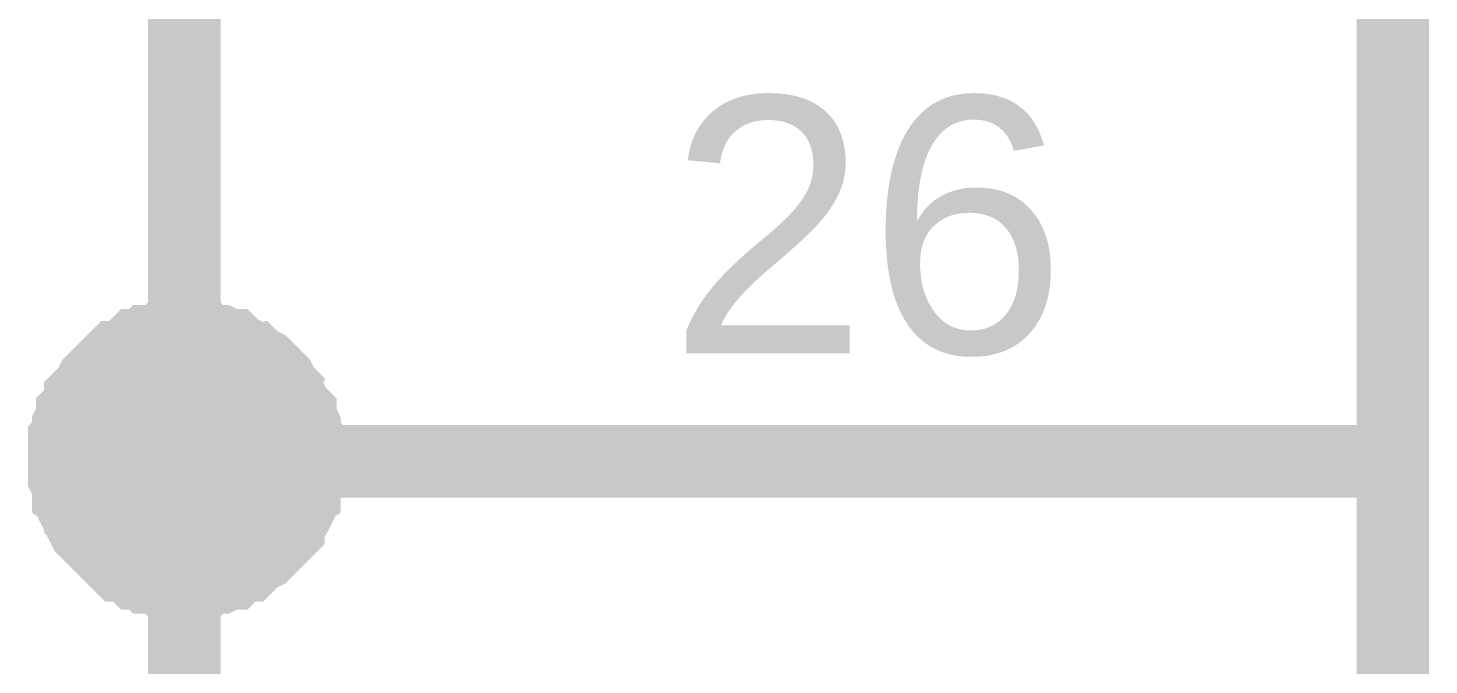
# Model space of a CAD drawing. Header units: millimetres. Extents: x -2024 to 917, y -725 to 13.
# Drawn here: x -1644.7 to -1638.9, y -315.02 to -312.39 of the extents above; entities that cross this region are included whole.
import ezdxf

# ---------------------------------------------------------------- set-up
doc = ezdxf.new("R2010")
doc.units = ezdxf.units.MM
doc.styles.get("Standard").update_dxf_attribs({"font": 'arial.ttf'})

msp = doc.modelspace()

# ---------------------------------------------------------------- linework, layer by layer
at = {"color": 7}
for points, const_width in [([(-1639.0528, -285.415), (-1639.0528, -316.6782)], 0.2997), ([(-1641.552, -309.177), (-1644.0513, -309.177), (-1644.0513, -311.6774), (-1644.0513, -314.1778), (-1644.0513, -316.6782)], 0.2997), ([(-1644.5478, -314.1778), (-1644.5478, -314.1447), (-1644.5478, -314.1281), (-1644.5478, -314.095), (-1644.5312, -314.0785), (-1644.5312, -314.0453), (-1644.5312, -314.0288), (-1644.5147, -313.9957), (-1644.5147, -313.9791), (-1644.4981, -313.9625), (-1644.4816, -313.9294), (-1644.4816, -313.9129), (-1644.465, -313.8963), (-1644.4485, -313.8797), (-1644.4319, -313.8466), (-1644.4154, -313.8301), (-1644.3988, -313.8135), (-1644.3823, -313.797), (-1644.3657, -313.7804), (-1644.3492, -313.7638), (-1644.3326, -313.7473), (-1644.3161, -313.7473), (-1644.283, -313.7307), (-1644.2664, -313.7142), (-1644.2499, -313.6976), (-1644.2168, -313.6976), (-1644.2002, -313.681), (-1644.1837, -313.681), (-1644.1506, -313.681), (-1644.134, -313.6645), (-1644.1009, -313.6645), (-1644.0844, -313.6645), (-1644.0513, -313.6645)], 0.2997), ([(-1644.5478, -314.1778), (-1644.5478, -314.1447), (-1644.5478, -314.1281), (-1644.5478, -314.095), (-1644.5312, -314.0785), (-1644.5312, -314.0453), (-1644.5312, -314.0288), (-1644.5147, -313.9957), (-1644.5147, -313.9791), (-1644.4981, -313.9625), (-1644.4816, -313.9294), (-1644.4816, -313.9129), (-1644.465, -313.8963), (-1644.4485, -313.8797), (-1644.4319, -313.8466), (-1644.4154, -313.8301), (-1644.3988, -313.8135), (-1644.3823, -313.797), (-1644.3657, -313.7804), (-1644.3492, -313.7638), (-1644.3326, -313.7473), (-1644.3161, -313.7473), (-1644.283, -313.7307), (-1644.2664, -313.7142), (-1644.2499, -313.6976), (-1644.2168, -313.6976), (-1644.2002, -313.681), (-1644.1837, -313.681), (-1644.1506, -313.681), (-1644.134, -313.6645), (-1644.1009, -313.6645), (-1644.0844, -313.6645), (-1644.0513, -313.6645)], 0.2997), ([(-1644.5478, -314.1778), (-1644.5478, -314.1447), (-1644.5478, -314.1281), (-1644.5478, -314.095), (-1644.5312, -314.0785), (-1644.5312, -314.0453), (-1644.5312, -314.0288), (-1644.5147, -313.9957), (-1644.5147, -313.9791), (-1644.4981, -313.9625), (-1644.4816, -313.9294), (-1644.4816, -313.9129), (-1644.465, -313.8963), (-1644.4485, -313.8797), (-1644.4319, -313.8466), (-1644.4154, -313.8301), (-1644.3988, -313.8135), (-1644.3823, -313.797), (-1644.3657, -313.7804), (-1644.3492, -313.7638), (-1644.3326, -313.7473), (-1644.3161, -313.7473), (-1644.283, -313.7307), (-1644.2664, -313.7142), (-1644.2499, -313.6976), (-1644.2168, -313.6976), (-1644.2002, -313.681), (-1644.1837, -313.681), (-1644.1506, -313.681), (-1644.134, -313.6645), (-1644.1009, -313.6645), (-1644.0844, -313.6645), (-1644.0513, -313.6645)], 0.2997), ([(-1644.5478, -314.1778), (-1644.5478, -314.1447), (-1644.5478, -314.1281), (-1644.5478, -314.095), (-1644.5312, -314.0785), (-1644.5312, -314.0453), (-1644.5312, -314.0288), (-1644.5147, -313.9957), (-1644.5147, -313.9791), (-1644.4981, -313.9625), (-1644.4816, -313.9294), (-1644.4816, -313.9129), (-1644.465, -313.8963), (-1644.4485, -313.8797), (-1644.4319, -313.8466), (-1644.4154, -313.8301), (-1644.3988, -313.8135), (-1644.3823, -313.797), (-1644.3657, -313.7804), (-1644.3492, -313.7638), (-1644.3326, -313.7473), (-1644.3161, -313.7473), (-1644.283, -313.7307), (-1644.2664, -313.7142), (-1644.2499, -313.6976), (-1644.2168, -313.6976), (-1644.2002, -313.681), (-1644.1837, -313.681), (-1644.1506, -313.681), (-1644.134, -313.6645), (-1644.1009, -313.6645), (-1644.0844, -313.6645), (-1644.0513, -313.6645)], 0.2997), ([(-1644.0513, -313.6645), (-1644.0513, -313.6645)], 0.2997), ([(-1644.0513, -313.6645), (-1644.0182, -313.6645), (-1644.0016, -313.6645), (-1643.9685, -313.6645), (-1643.9519, -313.681), (-1643.9188, -313.681), (-1643.9023, -313.681), (-1643.8692, -313.6976), (-1643.8526, -313.6976), (-1643.8361, -313.7142), (-1643.803, -313.7307), (-1643.7864, -313.7473), (-1643.7699, -313.7473), (-1643.7533, -313.7638), (-1643.7202, -313.7804), (-1643.7037, -313.797), (-1643.6871, -313.8135), (-1643.6706, -313.8301), (-1643.654, -313.8466), (-1643.6375, -313.8797), (-1643.6209, -313.8963), (-1643.6209, -313.9129), (-1643.6044, -313.9294), (-1643.5878, -313.9625), (-1643.5713, -313.9791), (-1643.5713, -313.9957), (-1643.5547, -314.0288), (-1643.5547, -314.0453), (-1643.5547, -314.0785), (-1643.5382, -314.095), (-1643.5382, -314.1281), (-1643.5382, -314.1447), (-1643.5382, -314.1778)], 0.2997), ([(-1644.0513, -313.6645), (-1644.0513, -313.6645)], 0.2997), ([(-1644.0513, -313.6645), (-1644.0182, -313.6645), (-1644.0016, -313.6645), (-1643.9685, -313.6645), (-1643.9519, -313.681), (-1643.9188, -313.681), (-1643.9023, -313.681), (-1643.8692, -313.6976), (-1643.8526, -313.6976), (-1643.8361, -313.7142), (-1643.803, -313.7307), (-1643.7864, -313.7473), (-1643.7699, -313.7473), (-1643.7533, -313.7638), (-1643.7202, -313.7804), (-1643.7037, -313.797), (-1643.6871, -313.8135), (-1643.6706, -313.8301), (-1643.654, -313.8466), (-1643.6375, -313.8797), (-1643.6209, -313.8963), (-1643.6209, -313.9129), (-1643.6044, -313.9294), (-1643.5878, -313.9625), (-1643.5713, -313.9791), (-1643.5713, -313.9957), (-1643.5547, -314.0288), (-1643.5547, -314.0453), (-1643.5547, -314.0785), (-1643.5382, -314.095), (-1643.5382, -314.1281), (-1643.5382, -314.1447), (-1643.5382, -314.1778)], 0.2997), ([(-1644.0513, -313.6645), (-1644.0513, -313.6645)], 0.2997), ([(-1644.0513, -313.6645), (-1644.0182, -313.6645), (-1644.0016, -313.6645), (-1643.9685, -313.6645), (-1643.9519, -313.681), (-1643.9188, -313.681), (-1643.9023, -313.681), (-1643.8692, -313.6976), (-1643.8526, -313.6976), (-1643.8361, -313.7142), (-1643.803, -313.7307), (-1643.7864, -313.7473), (-1643.7699, -313.7473), (-1643.7533, -313.7638), (-1643.7202, -313.7804), (-1643.7037, -313.797), (-1643.6871, -313.8135), (-1643.6706, -313.8301), (-1643.654, -313.8466), (-1643.6375, -313.8797), (-1643.6209, -313.8963), (-1643.6209, -313.9129), (-1643.6044, -313.9294), (-1643.5878, -313.9625), (-1643.5713, -313.9791), (-1643.5713, -313.9957), (-1643.5547, -314.0288), (-1643.5547, -314.0453), (-1643.5547, -314.0785), (-1643.5382, -314.095), (-1643.5382, -314.1281), (-1643.5382, -314.1447), (-1643.5382, -314.1778)], 0.2997), ([(-1644.0513, -313.6645), (-1644.0513, -313.6645)], 0.2997), ([(-1644.0513, -313.6645), (-1644.0182, -313.6645), (-1644.0016, -313.6645), (-1643.9685, -313.6645), (-1643.9519, -313.681), (-1643.9188, -313.681), (-1643.9023, -313.681), (-1643.8692, -313.6976), (-1643.8526, -313.6976), (-1643.8361, -313.7142), (-1643.803, -313.7307), (-1643.7864, -313.7473), (-1643.7699, -313.7473), (-1643.7533, -313.7638), (-1643.7202, -313.7804), (-1643.7037, -313.797), (-1643.6871, -313.8135), (-1643.6706, -313.8301), (-1643.654, -313.8466), (-1643.6375, -313.8797), (-1643.6209, -313.8963), (-1643.6209, -313.9129), (-1643.6044, -313.9294), (-1643.5878, -313.9625), (-1643.5713, -313.9791), (-1643.5713, -313.9957), (-1643.5547, -314.0288), (-1643.5547, -314.0453), (-1643.5547, -314.0785), (-1643.5382, -314.095), (-1643.5382, -314.1281), (-1643.5382, -314.1447), (-1643.5382, -314.1778)], 0.2997), ([(-1644.5478, -314.1778), (-1644.5478, -314.1447), (-1644.5478, -314.1281), (-1644.5478, -314.095), (-1644.5312, -314.0785), (-1644.5312, -314.0453), (-1644.5312, -314.0288), (-1644.5147, -313.9957), (-1644.5147, -313.9791), (-1644.4981, -313.9625), (-1644.4816, -313.9294), (-1644.4816, -313.9129), (-1644.465, -313.8963), (-1644.4485, -313.8797), (-1644.4319, -313.8466), (-1644.4154, -313.8301), (-1644.3988, -313.8135), (-1644.3823, -313.797), (-1644.3657, -313.7804), (-1644.3492, -313.7638), (-1644.3326, -313.7473), (-1644.3161, -313.7473), (-1644.283, -313.7307), (-1644.2664, -313.7142), (-1644.2499, -313.6976), (-1644.2168, -313.6976), (-1644.2002, -313.681), (-1644.1837, -313.681), (-1644.1506, -313.681), (-1644.134, -313.6645), (-1644.1009, -313.6645), (-1644.0844, -313.6645), (-1644.0513, -313.6645)], 0.0991), ([(-1644.5478, -314.1778), (-1644.5478, -314.1447), (-1644.5478, -314.1281), (-1644.5478, -314.095), (-1644.5312, -314.0785), (-1644.5312, -314.0453), (-1644.5312, -314.0288), (-1644.5147, -313.9957), (-1644.5147, -313.9791), (-1644.4981, -313.9625), (-1644.4816, -313.9294), (-1644.4816, -313.9129), (-1644.465, -313.8963), (-1644.4485, -313.8797), (-1644.4319, -313.8466), (-1644.4154, -313.8301), (-1644.3988, -313.8135), (-1644.3823, -313.797), (-1644.3657, -313.7804), (-1644.3492, -313.7638), (-1644.3326, -313.7473), (-1644.3161, -313.7473), (-1644.283, -313.7307), (-1644.2664, -313.7142), (-1644.2499, -313.6976), (-1644.2168, -313.6976), (-1644.2002, -313.681), (-1644.1837, -313.681), (-1644.1506, -313.681), (-1644.134, -313.6645), (-1644.1009, -313.6645), (-1644.0844, -313.6645), (-1644.0513, -313.6645)], 0.0991), ([(-1644.5478, -314.1778), (-1644.5478, -314.1447), (-1644.5478, -314.1281), (-1644.5478, -314.095), (-1644.5312, -314.0785), (-1644.5312, -314.0453), (-1644.5312, -314.0288), (-1644.5147, -313.9957), (-1644.5147, -313.9791), (-1644.4981, -313.9625), (-1644.4816, -313.9294), (-1644.4816, -313.9129), (-1644.465, -313.8963), (-1644.4485, -313.8797), (-1644.4319, -313.8466), (-1644.4154, -313.8301), (-1644.3988, -313.8135), (-1644.3823, -313.797), (-1644.3657, -313.7804), (-1644.3492, -313.7638), (-1644.3326, -313.7473), (-1644.3161, -313.7473), (-1644.283, -313.7307), (-1644.2664, -313.7142), (-1644.2499, -313.6976), (-1644.2168, -313.6976), (-1644.2002, -313.681), (-1644.1837, -313.681), (-1644.1506, -313.681), (-1644.134, -313.6645), (-1644.1009, -313.6645), (-1644.0844, -313.6645), (-1644.0513, -313.6645)], 0.0991), ([(-1644.5478, -314.1778), (-1644.5478, -314.1447), (-1644.5478, -314.1281), (-1644.5478, -314.095), (-1644.5312, -314.0785), (-1644.5312, -314.0453), (-1644.5312, -314.0288), (-1644.5147, -313.9957), (-1644.5147, -313.9791), (-1644.4981, -313.9625), (-1644.4816, -313.9294), (-1644.4816, -313.9129), (-1644.465, -313.8963), (-1644.4485, -313.8797), (-1644.4319, -313.8466), (-1644.4154, -313.8301), (-1644.3988, -313.8135), (-1644.3823, -313.797), (-1644.3657, -313.7804), (-1644.3492, -313.7638), (-1644.3326, -313.7473), (-1644.3161, -313.7473), (-1644.283, -313.7307), (-1644.2664, -313.7142), (-1644.2499, -313.6976), (-1644.2168, -313.6976), (-1644.2002, -313.681), (-1644.1837, -313.681), (-1644.1506, -313.681), (-1644.134, -313.6645), (-1644.1009, -313.6645), (-1644.0844, -313.6645), (-1644.0513, -313.6645)], 0.0991), ([(-1644.0513, -313.6645), (-1644.0513, -313.6645)], 0.0991), ([(-1644.0513, -313.6645), (-1644.0182, -313.6645), (-1644.0016, -313.6645), (-1643.9685, -313.6645), (-1643.9519, -313.681), (-1643.9188, -313.681), (-1643.9023, -313.681), (-1643.8692, -313.6976), (-1643.8526, -313.6976), (-1643.8361, -313.7142), (-1643.803, -313.7307), (-1643.7864, -313.7473), (-1643.7699, -313.7473), (-1643.7533, -313.7638), (-1643.7202, -313.7804), (-1643.7037, -313.797), (-1643.6871, -313.8135), (-1643.6706, -313.8301), (-1643.654, -313.8466), (-1643.6375, -313.8797), (-1643.6209, -313.8963), (-1643.6209, -313.9129), (-1643.6044, -313.9294), (-1643.5878, -313.9625), (-1643.5713, -313.9791), (-1643.5713, -313.9957), (-1643.5547, -314.0288), (-1643.5547, -314.0453), (-1643.5547, -314.0785), (-1643.5382, -314.095), (-1643.5382, -314.1281), (-1643.5382, -314.1447), (-1643.5382, -314.1778)], 0.0991), ([(-1644.0513, -313.6645), (-1644.0513, -313.6645)], 0.0991), ([(-1644.0513, -313.6645), (-1644.0182, -313.6645), (-1644.0016, -313.6645), (-1643.9685, -313.6645), (-1643.9519, -313.681), (-1643.9188, -313.681), (-1643.9023, -313.681), (-1643.8692, -313.6976), (-1643.8526, -313.6976), (-1643.8361, -313.7142), (-1643.803, -313.7307), (-1643.7864, -313.7473), (-1643.7699, -313.7473), (-1643.7533, -313.7638), (-1643.7202, -313.7804), (-1643.7037, -313.797), (-1643.6871, -313.8135), (-1643.6706, -313.8301), (-1643.654, -313.8466), (-1643.6375, -313.8797), (-1643.6209, -313.8963), (-1643.6209, -313.9129), (-1643.6044, -313.9294), (-1643.5878, -313.9625), (-1643.5713, -313.9791), (-1643.5713, -313.9957), (-1643.5547, -314.0288), (-1643.5547, -314.0453), (-1643.5547, -314.0785), (-1643.5382, -314.095), (-1643.5382, -314.1281), (-1643.5382, -314.1447), (-1643.5382, -314.1778)], 0.0991), ([(-1644.0513, -313.6645), (-1644.0513, -313.6645)], 0.0991), ([(-1644.0513, -313.6645), (-1644.0182, -313.6645), (-1644.0016, -313.6645), (-1643.9685, -313.6645), (-1643.9519, -313.681), (-1643.9188, -313.681), (-1643.9023, -313.681), (-1643.8692, -313.6976), (-1643.8526, -313.6976), (-1643.8361, -313.7142), (-1643.803, -313.7307), (-1643.7864, -313.7473), (-1643.7699, -313.7473), (-1643.7533, -313.7638), (-1643.7202, -313.7804), (-1643.7037, -313.797), (-1643.6871, -313.8135), (-1643.6706, -313.8301), (-1643.654, -313.8466), (-1643.6375, -313.8797), (-1643.6209, -313.8963), (-1643.6209, -313.9129), (-1643.6044, -313.9294), (-1643.5878, -313.9625), (-1643.5713, -313.9791), (-1643.5713, -313.9957), (-1643.5547, -314.0288), (-1643.5547, -314.0453), (-1643.5547, -314.0785), (-1643.5382, -314.095), (-1643.5382, -314.1281), (-1643.5382, -314.1447), (-1643.5382, -314.1778)], 0.0991), ([(-1644.0513, -313.6645), (-1644.0513, -313.6645)], 0.0991), ([(-1644.0513, -313.6645), (-1644.0182, -313.6645), (-1644.0016, -313.6645), (-1643.9685, -313.6645), (-1643.9519, -313.681), (-1643.9188, -313.681), (-1643.9023, -313.681), (-1643.8692, -313.6976), (-1643.8526, -313.6976), (-1643.8361, -313.7142), (-1643.803, -313.7307), (-1643.7864, -313.7473), (-1643.7699, -313.7473), (-1643.7533, -313.7638), (-1643.7202, -313.7804), (-1643.7037, -313.797), (-1643.6871, -313.8135), (-1643.6706, -313.8301), (-1643.654, -313.8466), (-1643.6375, -313.8797), (-1643.6209, -313.8963), (-1643.6209, -313.9129), (-1643.6044, -313.9294), (-1643.5878, -313.9625), (-1643.5713, -313.9791), (-1643.5713, -313.9957), (-1643.5547, -314.0288), (-1643.5547, -314.0453), (-1643.5547, -314.0785), (-1643.5382, -314.095), (-1643.5382, -314.1281), (-1643.5382, -314.1447), (-1643.5382, -314.1778)], 0.0991), ([(-1644.0513, -314.6746), (-1644.0844, -314.6746), (-1644.1009, -314.6746), (-1644.134, -314.6746), (-1644.1506, -314.658), (-1644.1837, -314.658), (-1644.2002, -314.658), (-1644.2168, -314.6415), (-1644.2499, -314.6415), (-1644.2664, -314.6249), (-1644.283, -314.6083), (-1644.3161, -314.6083), (-1644.3326, -314.5918), (-1644.3492, -314.5752), (-1644.3657, -314.5587), (-1644.3823, -314.5421), (-1644.3988, -314.5255), (-1644.4154, -314.509), (-1644.4319, -314.4924), (-1644.4485, -314.4759), (-1644.465, -314.4593), (-1644.4816, -314.4262), (-1644.4816, -314.4096), (-1644.4981, -314.3931), (-1644.5147, -314.36), (-1644.5147, -314.3434), (-1644.5312, -314.3268), (-1644.5312, -314.2937), (-1644.5312, -314.2772), (-1644.5478, -314.244), (-1644.5478, -314.2275), (-1644.5478, -314.1944), (-1644.5478, -314.1778)], 0.2997), ([(-1644.5478, -314.1778), (-1644.5478, -314.1778)], 0.2997), ([(-1644.0513, -314.6746), (-1644.0844, -314.6746), (-1644.1009, -314.6746), (-1644.134, -314.6746), (-1644.1506, -314.658), (-1644.1837, -314.658), (-1644.2002, -314.658), (-1644.2168, -314.6415), (-1644.2499, -314.6415), (-1644.2664, -314.6249), (-1644.283, -314.6083), (-1644.3161, -314.6083), (-1644.3326, -314.5918), (-1644.3492, -314.5752), (-1644.3657, -314.5587), (-1644.3823, -314.5421), (-1644.3988, -314.5255), (-1644.4154, -314.509), (-1644.4319, -314.4924), (-1644.4485, -314.4759), (-1644.465, -314.4593), (-1644.4816, -314.4262), (-1644.4816, -314.4096), (-1644.4981, -314.3931), (-1644.5147, -314.36), (-1644.5147, -314.3434), (-1644.5312, -314.3268), (-1644.5312, -314.2937), (-1644.5312, -314.2772), (-1644.5478, -314.244), (-1644.5478, -314.2275), (-1644.5478, -314.1944), (-1644.5478, -314.1778)], 0.2997), ([(-1644.5478, -314.1778), (-1644.5478, -314.1778)], 0.2997), ([(-1644.0513, -314.6746), (-1644.0844, -314.6746), (-1644.1009, -314.6746), (-1644.134, -314.6746), (-1644.1506, -314.658), (-1644.1837, -314.658), (-1644.2002, -314.658), (-1644.2168, -314.6415), (-1644.2499, -314.6415), (-1644.2664, -314.6249), (-1644.283, -314.6083), (-1644.3161, -314.6083), (-1644.3326, -314.5918), (-1644.3492, -314.5752), (-1644.3657, -314.5587), (-1644.3823, -314.5421), (-1644.3988, -314.5255), (-1644.4154, -314.509), (-1644.4319, -314.4924), (-1644.4485, -314.4759), (-1644.465, -314.4593), (-1644.4816, -314.4262), (-1644.4816, -314.4096), (-1644.4981, -314.3931), (-1644.5147, -314.36), (-1644.5147, -314.3434), (-1644.5312, -314.3268), (-1644.5312, -314.2937), (-1644.5312, -314.2772), (-1644.5478, -314.244), (-1644.5478, -314.2275), (-1644.5478, -314.1944), (-1644.5478, -314.1778)], 0.2997), ([(-1644.5478, -314.1778), (-1644.5478, -314.1778)], 0.2997), ([(-1644.0513, -314.6746), (-1644.0844, -314.6746), (-1644.1009, -314.6746), (-1644.134, -314.6746), (-1644.1506, -314.658), (-1644.1837, -314.658), (-1644.2002, -314.658), (-1644.2168, -314.6415), (-1644.2499, -314.6415), (-1644.2664, -314.6249), (-1644.283, -314.6083), (-1644.3161, -314.6083), (-1644.3326, -314.5918), (-1644.3492, -314.5752), (-1644.3657, -314.5587), (-1644.3823, -314.5421), (-1644.3988, -314.5255), (-1644.4154, -314.509), (-1644.4319, -314.4924), (-1644.4485, -314.4759), (-1644.465, -314.4593), (-1644.4816, -314.4262), (-1644.4816, -314.4096), (-1644.4981, -314.3931), (-1644.5147, -314.36), (-1644.5147, -314.3434), (-1644.5312, -314.3268), (-1644.5312, -314.2937), (-1644.5312, -314.2772), (-1644.5478, -314.244), (-1644.5478, -314.2275), (-1644.5478, -314.1944), (-1644.5478, -314.1778)], 0.2997), ([(-1644.5478, -314.1778), (-1644.5478, -314.1778)], 0.2997), ([(-1644.0513, -314.1778), (-1641.552, -314.1778)], 0.2997), ([(-1643.5382, -314.1778), (-1643.5382, -314.1944), (-1643.5382, -314.2275), (-1643.5382, -314.244), (-1643.5547, -314.2772), (-1643.5547, -314.2937), (-1643.5547, -314.3268), (-1643.5713, -314.3434), (-1643.5713, -314.36), (-1643.5878, -314.3931), (-1643.6044, -314.4096), (-1643.6209, -314.4262), (-1643.6209, -314.4593), (-1643.6375, -314.4759), (-1643.654, -314.4924), (-1643.6706, -314.509), (-1643.6871, -314.5255), (-1643.7037, -314.5421), (-1643.7202, -314.5587), (-1643.7533, -314.5752), (-1643.7699, -314.5918), (-1643.7864, -314.6083), (-1643.803, -314.6083), (-1643.8361, -314.6249), (-1643.8526, -314.6415), (-1643.8692, -314.6415), (-1643.9023, -314.658), (-1643.9188, -314.658), (-1643.9519, -314.658), (-1643.9685, -314.6746), (-1644.0016, -314.6746), (-1644.0182, -314.6746), (-1644.0513, -314.6746)], 0.2997), ([(-1643.5382, -314.1778), (-1643.5382, -314.1944), (-1643.5382, -314.2275), (-1643.5382, -314.244), (-1643.5547, -314.2772), (-1643.5547, -314.2937), (-1643.5547, -314.3268), (-1643.5713, -314.3434), (-1643.5713, -314.36), (-1643.5878, -314.3931), (-1643.6044, -314.4096), (-1643.6209, -314.4262), (-1643.6209, -314.4593), (-1643.6375, -314.4759), (-1643.654, -314.4924), (-1643.6706, -314.509), (-1643.6871, -314.5255), (-1643.7037, -314.5421), (-1643.7202, -314.5587), (-1643.7533, -314.5752), (-1643.7699, -314.5918), (-1643.7864, -314.6083), (-1643.803, -314.6083), (-1643.8361, -314.6249), (-1643.8526, -314.6415), (-1643.8692, -314.6415), (-1643.9023, -314.658), (-1643.9188, -314.658), (-1643.9519, -314.658), (-1643.9685, -314.6746), (-1644.0016, -314.6746), (-1644.0182, -314.6746), (-1644.0513, -314.6746)], 0.2997), ([(-1643.5382, -314.1778), (-1643.5382, -314.1944), (-1643.5382, -314.2275), (-1643.5382, -314.244), (-1643.5547, -314.2772), (-1643.5547, -314.2937), (-1643.5547, -314.3268), (-1643.5713, -314.3434), (-1643.5713, -314.36), (-1643.5878, -314.3931), (-1643.6044, -314.4096), (-1643.6209, -314.4262), (-1643.6209, -314.4593), (-1643.6375, -314.4759), (-1643.654, -314.4924), (-1643.6706, -314.509), (-1643.6871, -314.5255), (-1643.7037, -314.5421), (-1643.7202, -314.5587), (-1643.7533, -314.5752), (-1643.7699, -314.5918), (-1643.7864, -314.6083), (-1643.803, -314.6083), (-1643.8361, -314.6249), (-1643.8526, -314.6415), (-1643.8692, -314.6415), (-1643.9023, -314.658), (-1643.9188, -314.658), (-1643.9519, -314.658), (-1643.9685, -314.6746), (-1644.0016, -314.6746), (-1644.0182, -314.6746), (-1644.0513, -314.6746)], 0.2997), ([(-1643.5382, -314.1778), (-1643.5382, -314.1944), (-1643.5382, -314.2275), (-1643.5382, -314.244), (-1643.5547, -314.2772), (-1643.5547, -314.2937), (-1643.5547, -314.3268), (-1643.5713, -314.3434), (-1643.5713, -314.36), (-1643.5878, -314.3931), (-1643.6044, -314.4096), (-1643.6209, -314.4262), (-1643.6209, -314.4593), (-1643.6375, -314.4759), (-1643.654, -314.4924), (-1643.6706, -314.509), (-1643.6871, -314.5255), (-1643.7037, -314.5421), (-1643.7202, -314.5587), (-1643.7533, -314.5752), (-1643.7699, -314.5918), (-1643.7864, -314.6083), (-1643.803, -314.6083), (-1643.8361, -314.6249), (-1643.8526, -314.6415), (-1643.8692, -314.6415), (-1643.9023, -314.658), (-1643.9188, -314.658), (-1643.9519, -314.658), (-1643.9685, -314.6746), (-1644.0016, -314.6746), (-1644.0182, -314.6746), (-1644.0513, -314.6746)], 0.2997), ([(-1643.5382, -314.1778), (-1643.5382, -314.1778), (-1643.5382, -314.1778), (-1643.5382, -314.1778), (-1643.5382, -314.1778), (-1643.5382, -314.1778), (-1643.5382, -314.1778), (-1643.5382, -314.1778), (-1643.5382, -314.1778), (-1643.5382, -314.1778), (-1643.5382, -314.1778), (-1643.5382, -314.1778), (-1643.5382, -314.1778), (-1643.5382, -314.1778), (-1643.5382, -314.1778), (-1643.5382, -314.1778), (-1643.5382, -314.1778), (-1643.5382, -314.1778), (-1643.5382, -314.1778), (-1643.5382, -314.1778), (-1643.5382, -314.1778), (-1643.5382, -314.1778), (-1643.5382, -314.1778), (-1643.5382, -314.1778), (-1643.5382, -314.1778), (-1643.5382, -314.1778), (-1643.5382, -314.1778), (-1643.5382, -314.1778), (-1643.5382, -314.1778), (-1643.5382, -314.1778), (-1643.5382, -314.1778), (-1643.5382, -314.1778), (-1643.5382, -314.1778)], 0.2997), ([(-1643.5382, -314.1778), (-1643.5382, -314.1778)], 0.2997), ([(-1643.5382, -314.1778), (-1643.5382, -314.1778), (-1643.5382, -314.1778), (-1643.5382, -314.1778), (-1643.5382, -314.1778), (-1643.5382, -314.1778), (-1643.5382, -314.1778), (-1643.5382, -314.1778), (-1643.5382, -314.1778), (-1643.5382, -314.1778), (-1643.5382, -314.1778), (-1643.5382, -314.1778), (-1643.5382, -314.1778), (-1643.5382, -314.1778), (-1643.5382, -314.1778), (-1643.5382, -314.1778), (-1643.5382, -314.1778), (-1643.5382, -314.1778), (-1643.5382, -314.1778), (-1643.5382, -314.1778), (-1643.5382, -314.1778), (-1643.5382, -314.1778), (-1643.5382, -314.1778), (-1643.5382, -314.1778), (-1643.5382, -314.1778), (-1643.5382, -314.1778), (-1643.5382, -314.1778), (-1643.5382, -314.1778), (-1643.5382, -314.1778), (-1643.5382, -314.1778), (-1643.5382, -314.1778), (-1643.5382, -314.1778), (-1643.5382, -314.1778)], 0.2997), ([(-1643.5382, -314.1778), (-1643.5382, -314.1778)], 0.2997), ([(-1643.5382, -314.1778), (-1643.5382, -314.1778), (-1643.5382, -314.1778), (-1643.5382, -314.1778), (-1643.5382, -314.1778), (-1643.5382, -314.1778), (-1643.5382, -314.1778), (-1643.5382, -314.1778), (-1643.5382, -314.1778), (-1643.5382, -314.1778), (-1643.5382, -314.1778), (-1643.5382, -314.1778), (-1643.5382, -314.1778), (-1643.5382, -314.1778), (-1643.5382, -314.1778), (-1643.5382, -314.1778), (-1643.5382, -314.1778), (-1643.5382, -314.1778), (-1643.5382, -314.1778), (-1643.5382, -314.1778), (-1643.5382, -314.1778), (-1643.5382, -314.1778), (-1643.5382, -314.1778), (-1643.5382, -314.1778), (-1643.5382, -314.1778), (-1643.5382, -314.1778), (-1643.5382, -314.1778), (-1643.5382, -314.1778), (-1643.5382, -314.1778), (-1643.5382, -314.1778), (-1643.5382, -314.1778), (-1643.5382, -314.1778), (-1643.5382, -314.1778)], 0.2997), ([(-1643.5382, -314.1778), (-1643.5382, -314.1778)], 0.2997), ([(-1643.5382, -314.1778), (-1643.5382, -314.1778), (-1643.5382, -314.1778), (-1643.5382, -314.1778), (-1643.5382, -314.1778), (-1643.5382, -314.1778), (-1643.5382, -314.1778), (-1643.5382, -314.1778), (-1643.5382, -314.1778), (-1643.5382, -314.1778), (-1643.5382, -314.1778), (-1643.5382, -314.1778), (-1643.5382, -314.1778), (-1643.5382, -314.1778), (-1643.5382, -314.1778), (-1643.5382, -314.1778), (-1643.5382, -314.1778), (-1643.5382, -314.1778), (-1643.5382, -314.1778), (-1643.5382, -314.1778), (-1643.5382, -314.1778), (-1643.5382, -314.1778), (-1643.5382, -314.1778), (-1643.5382, -314.1778), (-1643.5382, -314.1778), (-1643.5382, -314.1778), (-1643.5382, -314.1778), (-1643.5382, -314.1778), (-1643.5382, -314.1778), (-1643.5382, -314.1778), (-1643.5382, -314.1778), (-1643.5382, -314.1778), (-1643.5382, -314.1778)], 0.2997), ([(-1643.5382, -314.1778), (-1643.5382, -314.1778)], 0.2997), ([(-1639.0528, -314.1778), (-1641.552, -314.1778)], 0.2997), ([(-1644.0513, -314.6746), (-1644.0844, -314.6746), (-1644.1009, -314.6746), (-1644.134, -314.6746), (-1644.1506, -314.658), (-1644.1837, -314.658), (-1644.2002, -314.658), (-1644.2168, -314.6415), (-1644.2499, -314.6415), (-1644.2664, -314.6249), (-1644.283, -314.6083), (-1644.3161, -314.6083), (-1644.3326, -314.5918), (-1644.3492, -314.5752), (-1644.3657, -314.5587), (-1644.3823, -314.5421), (-1644.3988, -314.5255), (-1644.4154, -314.509), (-1644.4319, -314.4924), (-1644.4485, -314.4759), (-1644.465, -314.4593), (-1644.4816, -314.4262), (-1644.4816, -314.4096), (-1644.4981, -314.3931), (-1644.5147, -314.36), (-1644.5147, -314.3434), (-1644.5312, -314.3268), (-1644.5312, -314.2937), (-1644.5312, -314.2772), (-1644.5478, -314.244), (-1644.5478, -314.2275), (-1644.5478, -314.1944), (-1644.5478, -314.1778)], 0.0991), ([(-1644.5478, -314.1778), (-1644.5478, -314.1778)], 0.0991), ([(-1644.0513, -314.6746), (-1644.0844, -314.6746), (-1644.1009, -314.6746), (-1644.134, -314.6746), (-1644.1506, -314.658), (-1644.1837, -314.658), (-1644.2002, -314.658), (-1644.2168, -314.6415), (-1644.2499, -314.6415), (-1644.2664, -314.6249), (-1644.283, -314.6083), (-1644.3161, -314.6083), (-1644.3326, -314.5918), (-1644.3492, -314.5752), (-1644.3657, -314.5587), (-1644.3823, -314.5421), (-1644.3988, -314.5255), (-1644.4154, -314.509), (-1644.4319, -314.4924), (-1644.4485, -314.4759), (-1644.465, -314.4593), (-1644.4816, -314.4262), (-1644.4816, -314.4096), (-1644.4981, -314.3931), (-1644.5147, -314.36), (-1644.5147, -314.3434), (-1644.5312, -314.3268), (-1644.5312, -314.2937), (-1644.5312, -314.2772), (-1644.5478, -314.244), (-1644.5478, -314.2275), (-1644.5478, -314.1944), (-1644.5478, -314.1778)], 0.0991), ([(-1644.5478, -314.1778), (-1644.5478, -314.1778)], 0.0991), ([(-1644.0513, -314.6746), (-1644.0844, -314.6746), (-1644.1009, -314.6746), (-1644.134, -314.6746), (-1644.1506, -314.658), (-1644.1837, -314.658), (-1644.2002, -314.658), (-1644.2168, -314.6415), (-1644.2499, -314.6415), (-1644.2664, -314.6249), (-1644.283, -314.6083), (-1644.3161, -314.6083), (-1644.3326, -314.5918), (-1644.3492, -314.5752), (-1644.3657, -314.5587), (-1644.3823, -314.5421), (-1644.3988, -314.5255), (-1644.4154, -314.509), (-1644.4319, -314.4924), (-1644.4485, -314.4759), (-1644.465, -314.4593), (-1644.4816, -314.4262), (-1644.4816, -314.4096), (-1644.4981, -314.3931), (-1644.5147, -314.36), (-1644.5147, -314.3434), (-1644.5312, -314.3268), (-1644.5312, -314.2937), (-1644.5312, -314.2772), (-1644.5478, -314.244), (-1644.5478, -314.2275), (-1644.5478, -314.1944), (-1644.5478, -314.1778)], 0.0991), ([(-1644.5478, -314.1778), (-1644.5478, -314.1778)], 0.0991), ([(-1644.0513, -314.6746), (-1644.0844, -314.6746), (-1644.1009, -314.6746), (-1644.134, -314.6746), (-1644.1506, -314.658), (-1644.1837, -314.658), (-1644.2002, -314.658), (-1644.2168, -314.6415), (-1644.2499, -314.6415), (-1644.2664, -314.6249), (-1644.283, -314.6083), (-1644.3161, -314.6083), (-1644.3326, -314.5918), (-1644.3492, -314.5752), (-1644.3657, -314.5587), (-1644.3823, -314.5421), (-1644.3988, -314.5255), (-1644.4154, -314.509), (-1644.4319, -314.4924), (-1644.4485, -314.4759), (-1644.465, -314.4593), (-1644.4816, -314.4262), (-1644.4816, -314.4096), (-1644.4981, -314.3931), (-1644.5147, -314.36), (-1644.5147, -314.3434), (-1644.5312, -314.3268), (-1644.5312, -314.2937), (-1644.5312, -314.2772), (-1644.5478, -314.244), (-1644.5478, -314.2275), (-1644.5478, -314.1944), (-1644.5478, -314.1778)], 0.0991), ([(-1644.5478, -314.1778), (-1644.5478, -314.1778)], 0.0991), ([(-1643.5382, -314.1778), (-1643.5382, -314.1944), (-1643.5382, -314.2275), (-1643.5382, -314.244), (-1643.5547, -314.2772), (-1643.5547, -314.2937), (-1643.5547, -314.3268), (-1643.5713, -314.3434), (-1643.5713, -314.36), (-1643.5878, -314.3931), (-1643.6044, -314.4096), (-1643.6209, -314.4262), (-1643.6209, -314.4593), (-1643.6375, -314.4759), (-1643.654, -314.4924), (-1643.6706, -314.509), (-1643.6871, -314.5255), (-1643.7037, -314.5421), (-1643.7202, -314.5587), (-1643.7533, -314.5752), (-1643.7699, -314.5918), (-1643.7864, -314.6083), (-1643.803, -314.6083), (-1643.8361, -314.6249), (-1643.8526, -314.6415), (-1643.8692, -314.6415), (-1643.9023, -314.658), (-1643.9188, -314.658), (-1643.9519, -314.658), (-1643.9685, -314.6746), (-1644.0016, -314.6746), (-1644.0182, -314.6746), (-1644.0513, -314.6746)], 0.0991), ([(-1643.5382, -314.1778), (-1643.5382, -314.1944), (-1643.5382, -314.2275), (-1643.5382, -314.244), (-1643.5547, -314.2772), (-1643.5547, -314.2937), (-1643.5547, -314.3268), (-1643.5713, -314.3434), (-1643.5713, -314.36), (-1643.5878, -314.3931), (-1643.6044, -314.4096), (-1643.6209, -314.4262), (-1643.6209, -314.4593), (-1643.6375, -314.4759), (-1643.654, -314.4924), (-1643.6706, -314.509), (-1643.6871, -314.5255), (-1643.7037, -314.5421), (-1643.7202, -314.5587), (-1643.7533, -314.5752), (-1643.7699, -314.5918), (-1643.7864, -314.6083), (-1643.803, -314.6083), (-1643.8361, -314.6249), (-1643.8526, -314.6415), (-1643.8692, -314.6415), (-1643.9023, -314.658), (-1643.9188, -314.658), (-1643.9519, -314.658), (-1643.9685, -314.6746), (-1644.0016, -314.6746), (-1644.0182, -314.6746), (-1644.0513, -314.6746)], 0.0991), ([(-1643.5382, -314.1778), (-1643.5382, -314.1944), (-1643.5382, -314.2275), (-1643.5382, -314.244), (-1643.5547, -314.2772), (-1643.5547, -314.2937), (-1643.5547, -314.3268), (-1643.5713, -314.3434), (-1643.5713, -314.36), (-1643.5878, -314.3931), (-1643.6044, -314.4096), (-1643.6209, -314.4262), (-1643.6209, -314.4593), (-1643.6375, -314.4759), (-1643.654, -314.4924), (-1643.6706, -314.509), (-1643.6871, -314.5255), (-1643.7037, -314.5421), (-1643.7202, -314.5587), (-1643.7533, -314.5752), (-1643.7699, -314.5918), (-1643.7864, -314.6083), (-1643.803, -314.6083), (-1643.8361, -314.6249), (-1643.8526, -314.6415), (-1643.8692, -314.6415), (-1643.9023, -314.658), (-1643.9188, -314.658), (-1643.9519, -314.658), (-1643.9685, -314.6746), (-1644.0016, -314.6746), (-1644.0182, -314.6746), (-1644.0513, -314.6746)], 0.0991), ([(-1643.5382, -314.1778), (-1643.5382, -314.1944), (-1643.5382, -314.2275), (-1643.5382, -314.244), (-1643.5547, -314.2772), (-1643.5547, -314.2937), (-1643.5547, -314.3268), (-1643.5713, -314.3434), (-1643.5713, -314.36), (-1643.5878, -314.3931), (-1643.6044, -314.4096), (-1643.6209, -314.4262), (-1643.6209, -314.4593), (-1643.6375, -314.4759), (-1643.654, -314.4924), (-1643.6706, -314.509), (-1643.6871, -314.5255), (-1643.7037, -314.5421), (-1643.7202, -314.5587), (-1643.7533, -314.5752), (-1643.7699, -314.5918), (-1643.7864, -314.6083), (-1643.803, -314.6083), (-1643.8361, -314.6249), (-1643.8526, -314.6415), (-1643.8692, -314.6415), (-1643.9023, -314.658), (-1643.9188, -314.658), (-1643.9519, -314.658), (-1643.9685, -314.6746), (-1644.0016, -314.6746), (-1644.0182, -314.6746), (-1644.0513, -314.6746)], 0.0991), ([(-1643.5382, -314.1778), (-1643.5382, -314.1778), (-1643.5382, -314.1778), (-1643.5382, -314.1778), (-1643.5382, -314.1778), (-1643.5382, -314.1778), (-1643.5382, -314.1778), (-1643.5382, -314.1778), (-1643.5382, -314.1778), (-1643.5382, -314.1778), (-1643.5382, -314.1778), (-1643.5382, -314.1778), (-1643.5382, -314.1778), (-1643.5382, -314.1778), (-1643.5382, -314.1778), (-1643.5382, -314.1778), (-1643.5382, -314.1778), (-1643.5382, -314.1778), (-1643.5382, -314.1778), (-1643.5382, -314.1778), (-1643.5382, -314.1778), (-1643.5382, -314.1778), (-1643.5382, -314.1778), (-1643.5382, -314.1778), (-1643.5382, -314.1778), (-1643.5382, -314.1778), (-1643.5382, -314.1778), (-1643.5382, -314.1778), (-1643.5382, -314.1778), (-1643.5382, -314.1778), (-1643.5382, -314.1778), (-1643.5382, -314.1778), (-1643.5382, -314.1778)], 0.0991), ([(-1643.5382, -314.1778), (-1643.5382, -314.1778)], 0.0991), ([(-1643.5382, -314.1778), (-1643.5382, -314.1778), (-1643.5382, -314.1778), (-1643.5382, -314.1778), (-1643.5382, -314.1778), (-1643.5382, -314.1778), (-1643.5382, -314.1778), (-1643.5382, -314.1778), (-1643.5382, -314.1778), (-1643.5382, -314.1778), (-1643.5382, -314.1778), (-1643.5382, -314.1778), (-1643.5382, -314.1778), (-1643.5382, -314.1778), (-1643.5382, -314.1778), (-1643.5382, -314.1778), (-1643.5382, -314.1778), (-1643.5382, -314.1778), (-1643.5382, -314.1778), (-1643.5382, -314.1778), (-1643.5382, -314.1778), (-1643.5382, -314.1778), (-1643.5382, -314.1778), (-1643.5382, -314.1778), (-1643.5382, -314.1778), (-1643.5382, -314.1778), (-1643.5382, -314.1778), (-1643.5382, -314.1778), (-1643.5382, -314.1778), (-1643.5382, -314.1778), (-1643.5382, -314.1778), (-1643.5382, -314.1778), (-1643.5382, -314.1778)], 0.0991), ([(-1643.5382, -314.1778), (-1643.5382, -314.1778)], 0.0991), ([(-1643.5382, -314.1778), (-1643.5382, -314.1778), (-1643.5382, -314.1778), (-1643.5382, -314.1778), (-1643.5382, -314.1778), (-1643.5382, -314.1778), (-1643.5382, -314.1778), (-1643.5382, -314.1778), (-1643.5382, -314.1778), (-1643.5382, -314.1778), (-1643.5382, -314.1778), (-1643.5382, -314.1778), (-1643.5382, -314.1778), (-1643.5382, -314.1778), (-1643.5382, -314.1778), (-1643.5382, -314.1778), (-1643.5382, -314.1778), (-1643.5382, -314.1778), (-1643.5382, -314.1778), (-1643.5382, -314.1778), (-1643.5382, -314.1778), (-1643.5382, -314.1778), (-1643.5382, -314.1778), (-1643.5382, -314.1778), (-1643.5382, -314.1778), (-1643.5382, -314.1778), (-1643.5382, -314.1778), (-1643.5382, -314.1778), (-1643.5382, -314.1778), (-1643.5382, -314.1778), (-1643.5382, -314.1778), (-1643.5382, -314.1778), (-1643.5382, -314.1778)], 0.0991), ([(-1643.5382, -314.1778), (-1643.5382, -314.1778)], 0.0991), ([(-1643.5382, -314.1778), (-1643.5382, -314.1778), (-1643.5382, -314.1778), (-1643.5382, -314.1778), (-1643.5382, -314.1778), (-1643.5382, -314.1778), (-1643.5382, -314.1778), (-1643.5382, -314.1778), (-1643.5382, -314.1778), (-1643.5382, -314.1778), (-1643.5382, -314.1778), (-1643.5382, -314.1778), (-1643.5382, -314.1778), (-1643.5382, -314.1778), (-1643.5382, -314.1778), (-1643.5382, -314.1778), (-1643.5382, -314.1778), (-1643.5382, -314.1778), (-1643.5382, -314.1778), (-1643.5382, -314.1778), (-1643.5382, -314.1778), (-1643.5382, -314.1778), (-1643.5382, -314.1778), (-1643.5382, -314.1778), (-1643.5382, -314.1778), (-1643.5382, -314.1778), (-1643.5382, -314.1778), (-1643.5382, -314.1778), (-1643.5382, -314.1778), (-1643.5382, -314.1778), (-1643.5382, -314.1778), (-1643.5382, -314.1778), (-1643.5382, -314.1778)], 0.0991), ([(-1643.5382, -314.1778), (-1643.5382, -314.1778)], 0.0991)]:
    msp.add_lwpolyline(points, dxfattribs=dict(at, const_width=const_width))
at = {"color": 7, "const_width": 0.508}
msp.add_lwpolyline([(-1644.3517, -314.1625, 1), (-1643.8437, -314.1625, 1)], format="xyb", close=True, dxfattribs=at)

# ---------------------------------------------------------------- texts
at = {"color": 7}
msp.add_text('26', height=1.05977, dxfattribs=at).set_placement((-1642.0486, -313.7307))

doc.saveas('drawing.dxf')
